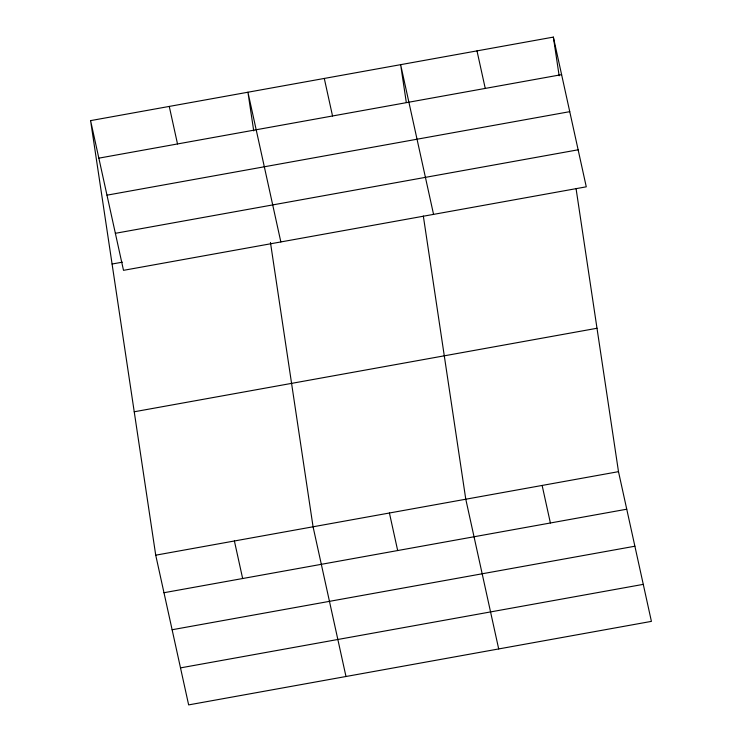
<?xml version="1.0" encoding="UTF-8"?>
<svg xmlns="http://www.w3.org/2000/svg" width="742" height="742" viewBox="0 0 742 742"><rect width="100%" height="100%" fill="white"/><g stroke="black" fill="none" stroke-linecap="round" stroke-linejoin="round"><path stroke-width="1.11" d="M90.589 120.621L553.356 37.1L586.273 186.817L123.506 270.338L90.589 120.621L155.727 555.183L188.644 704.9L651.411 621.379L618.494 471.662L576.042 188.459M98.844 158.157L561.611 74.636M106.987 195.174L569.745 111.662M115.372 233.313L578.129 149.801M112.088 264.022L122.347 262.176M134.237 411.773L596.995 328.261M155.727 555.183L618.494 471.662M163.982 592.719L626.74 509.207M172.125 629.745L634.883 546.223M180.51 667.883L643.268 584.362M476.995 50.883L485.249 88.419M542.133 485.444L550.388 522.98M433.56 214.382L400.643 64.665L406.273 102.22M498.698 648.944L465.781 499.227L423.33 216.024M324.291 78.439L332.537 115.984M389.42 513.01L397.675 550.545M280.847 241.938L247.93 92.221L253.727 130.917M345.985 676.5L313.068 526.783L270.45 242.448M169.259 106.421L177.514 143.957M234.398 540.983L242.653 578.519M553.356 37.1L559.153 75.795"/></g></svg>
